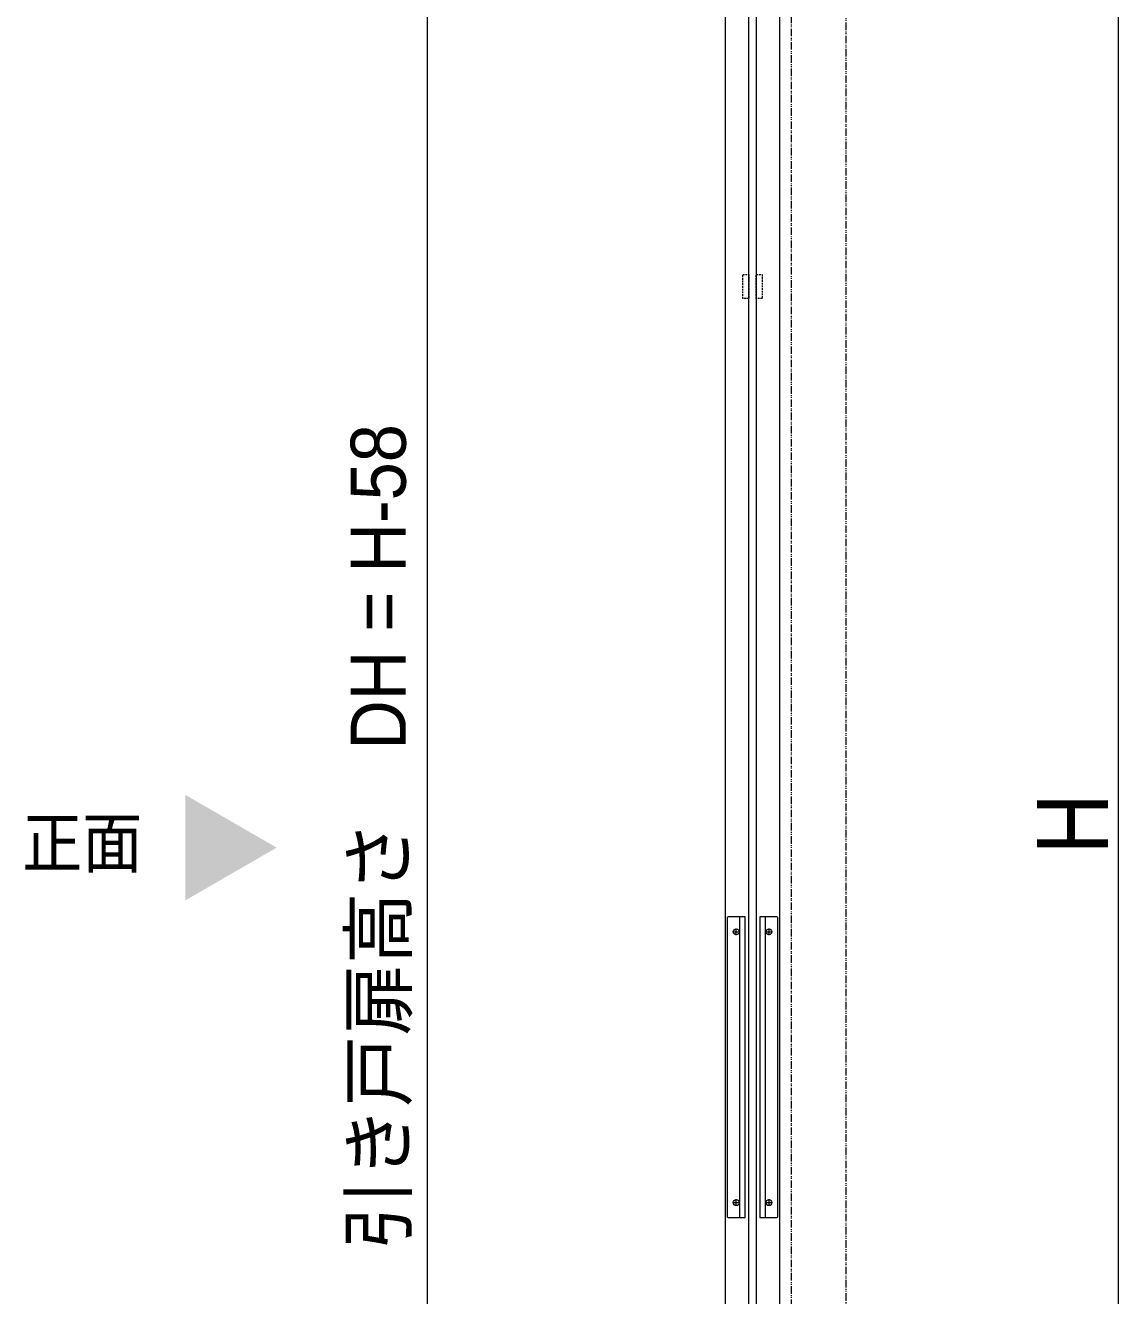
# Model space of a CAD drawing. Units: millimetres, scale not verified. Extents: x -6062 to 6062, y -3045 to 3045.
# Drawn here: x -1716 to -989, y -1139 to -294 of the extents above; entities that cross this region are included whole.
import ezdxf
from ezdxf.enums import TextEntityAlignment as Align

# ---------------------------------------------------------------- set-up
doc = ezdxf.new("R2010")
doc.units = ezdxf.units.MM
doc.header["$LTSCALE"] = 20
doc.linetypes.add('DASHED1', pattern=[1.8, 1.2, -0.6])
doc.linetypes.add('DOUBLE_CHAIN1', pattern=[8.8, 5, -1, 0.6, -0.6, 0.6, -1])
for name, color, linetype, lineweight in [('0-0_2寸法-3', 7, 'Continuous', 9), ('0-1_3一般', 7, 'Continuous', 9), ('0-2_2寸法-1', 7, 'Continuous', 9)]:
    doc.layers.add(name, color=color, linetype=linetype, lineweight=lineweight)
doc.styles.add('ＭＳ ゴシック', font='')
doc.styles.add('ＭＳ Ｐゴシック', font='')
doc.styles.get('ＭＳ ゴシック').set_extended_font_data('MS Gothic')
doc.styles.get('ＭＳ Ｐゴシック').set_extended_font_data('MS PGothic')

# ---------------------------------------------------------------- blocks, each defined once
blk = doc.blocks.new('グループ-3')
at = {"layer": '0-1_3一般'}
blk.add_lwpolyline([(10749.3, 6100), (11469.3, 6100), (11469.3, -39680), (10749.3, -39680)], close=True, dxfattribs=at)
blk = doc.blocks.new('グループ-5')
at = {"layer": '0-1_3一般'}
for p, q in [((10772.3, -17760), (10772.3, -21720)), ((10892.3, -17984), (10892.3, -17896)), ((10942.3, -21740), (10942.3, -17740)), ((11276.3, -17740), (11276.3, -21740)), ((11326.3, -17896), (11326.3, -17984)), ((11446.3, -21720), (11446.3, -17760)), ((10848.3, -17940), (10936.3, -17940)), ((11282.3, -17940), (11370.3, -17940)), ((10848.3, -21540), (10936.3, -21540)), ((10892.3, -21584), (10892.3, -21496)), ((11282.3, -21540), (11370.3, -21540)), ((11326.3, -21496), (11326.3, -21584))]:
    blk.add_line(p, q, dxfattribs=at)
for points in [[(10792.3, -21740), (11012.3, -21740), (11012.3, -17740), (10792.3, -17740)], [(11426.3, -17740), (11206.3, -17740), (11206.3, -21740), (11426.3, -21740)]]:
    blk.add_lwpolyline(points, dxfattribs=at)
for centre in [(10892.3, -17940), (11326.3, -17940), (10892.3, -21540), (11326.3, -21540)]:
    blk.add_circle(centre, 40, dxfattribs=at)
for centre, start, end in [((10792.3, -17760), 135, 180), ((10792.3, -17760), 90, 135), ((11426.3, -17760), 45, 90), ((11426.3, -17760), 0, 45), ((10792.3, -21720), 180, 225), ((10792.3, -21720), 225, 270), ((11426.3, -21720), 270, 315), ((11426.3, -21720), 315, 0)]:
    blk.add_arc(centre, 20, start, end, dxfattribs=at)
blk = doc.blocks.new('グループ-12')
at = {"layer": '0-1_3一般'}
blk.add_lwpolyline([(11159.3, 5580), (11159.3, -39220), (11059.3, -39220), (11059.3, 5580)], close=True, dxfattribs=at)
blk = doc.blocks.new('グループ-15')
at = {"layer": '0-1_3一般', "linetype": 'DOUBLE_CHAIN1'}
for p, q in [((11629.3, -40000), (11629.3, 7000)), ((12349.3, 7000), (12349.3, -40000))]:
    blk.add_line(p, q, dxfattribs=at)
at = {"layer": '0-1_3一般', "linetype": 'DASHED1'}
for points in [[(10979.3, -9200), (11059.3, -9200), (11059.3, -9520), (10979.3, -9520)], [(11159.3, -9200), (11239.3, -9200), (11239.3, -9520), (11159.3, -9520)]]:
    blk.add_lwpolyline(points, close=True, dxfattribs=at)
at = {"layer": '0-1_3一般'}
for name in ['グループ-3', 'グループ-12', 'グループ-5']:
    blk.add_blockref(name, (0, 0), dxfattribs=at)
blk = doc.blocks.new('グループ-16')
at = {"layer": '0-1_3一般'}
blk.add_blockref('グループ-15', (0, 0), dxfattribs=at)

msp = doc.modelspace()

# ---------------------------------------------------------------- linework, layer by layer
at = {"layer": '0-0_2寸法-3'}
msp.add_solid([(-1609.28, -805.93), (-1548.54, -841), (-1609.28, -876.07)], dxfattribs=at)
at = {"layer": '0-2_2寸法-1'}
for p, q in [((-988.56, -1987.29), (-988.56, 337.29)), ((-1448.54, 292.29), (-1448.54, -1974.29))]:
    msp.add_line(p, q, dxfattribs=at)

# ---------------------------------------------------------------- block references
at = {"layer": '0-1_3一般', "xscale": 0.05, "yscale": 0.05}
msp.add_blockref('グループ-16', (-1787.5, 0), dxfattribs=at)

# ---------------------------------------------------------------- texts
at = {"layer": '0-0_2寸法-3', "style": 'ＭＳ ゴシック', "width": 0.9}
msp.add_text('正面', height=32.55, dxfattribs=at).set_placement((-1717.76, -863.78), align=Align.BOTTOM_LEFT)
at = {"layer": '0-2_2寸法-1', "style": 'ＭＳ Ｐゴシック'}
for s, height, width, p in [('引き戸扉高さ\u3000DH = H-58', 36.66, 0.95, (-1451.65, -1108.43)), ('H', 47.21, 0.9, (-981.49, -845.25))]:
    msp.add_text(s, height=height, rotation=90, dxfattribs=dict(at, width=width)).set_placement(p, align=Align.BOTTOM_LEFT)

doc.saveas('drawing.dxf')
